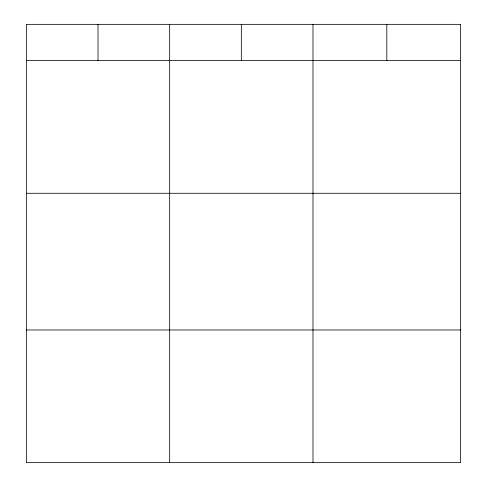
<?xml version="1.0" encoding="UTF-8"?>
<svg xmlns="http://www.w3.org/2000/svg" width="487" height="487" viewBox="0 0 487 487"><rect width="100%" height="100%" fill="white"/><g stroke="black" fill="none" stroke-linecap="round" stroke-linejoin="round"><path stroke-width="0.73" d="M26.353 60.601L460.647 60.601M26.353 193.278L460.647 193.278M26.353 329.973L460.647 329.973M386.818 24.35L386.818 60.601M312.989 24.35L312.989 462.65M241.327 24.35L241.327 60.601M169.671 24.35L169.671 462.65M98.015 24.35L98.015 60.601M460.647 24.35L26.353 24.35L26.353 462.65L460.647 462.65L460.647 24.35"/></g></svg>
